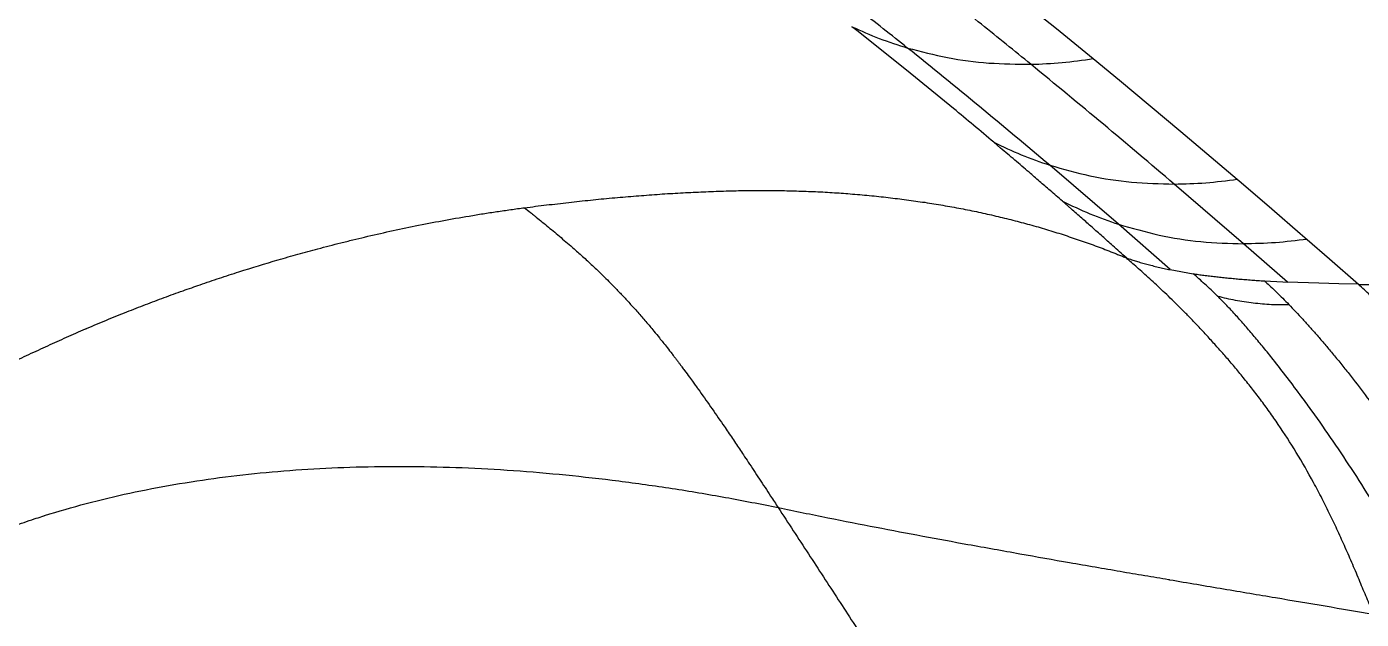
# Model space of a CAD drawing. Extents: x -51 to 27, y -13 to 136.
# Drawn here: x -34.66 to -20.89, y 69.24 to 75.35 of the extents above; entities that cross this region are included whole.
import ezdxf

# ---------------------------------------------------------------- set-up
doc = ezdxf.new("R2010")
doc.units = 0
doc.header["$MEASUREMENT"] = 0
doc.layers.add('GEOMETRY', color=2, linetype='Continuous', lineweight=25)

# ---------------------------------------------------------------- blocks, each defined once
blk = doc.blocks.new('2026 MONTERREY-BLOOM')
at = {"layer": 'GEOMETRY'}
for p, q in [((-13.028, -7.851), (-12.355, -8.385)), ((-12.355, -8.385), (-11.976, -8.694)), ((-13.901, -8.814), (-14.413, -8.406)), ((-11.976, -8.694), (-11.706, -8.916)), ((-13.417, -9.209), (-13.901, -8.814)), ((-11.706, -8.916), (-11.073, -9.444)), ((-11.073, -9.444), (-10.49, -9.938)), ((-12.932, -9.616), (-13.001, -9.557)), ((-11.715, -10.402), (-12.425, -9.793)), ((-10.425, -10.604), (-11.141, -9.988)), ((-10.49, -9.938), (-10.452, -9.97)), ((-10.452, -9.97), (-10.134, -10.242)), ((-12.204, -10.243), (-12.294, -10.164)), ((-10.134, -10.242), (-9.841, -10.496)), ((-11.183, -10.87), (-11.715, -10.402)), ((-9.841, -10.496), (-9.77, -10.558)), ((-9.77, -10.558), (-9.54, -10.758)), ((-9.972, -10.999), (-10.425, -10.604)), ((-11.183, -10.87), (-10.945, -10.912)), ((-9.54, -10.758), (-9.24, -11.021)), ((-10.21, -10.986), (-10.022, -10.997)), ((-10.022, -10.997), (-9.972, -10.999)), ((-9.649, -11.011), (-9.972, -10.999)), ((-9.442, -11.017), (-9.649, -11.011)), ((-9.24, -11.021), (-9.442, -11.017))]:
    blk.add_line(p, q, dxfattribs=at)
for points, knots in [([(-36.643, -38.985), (-36.643, -38.748), (-36.643, -38.251), (-36.643, -37.496), (-36.643, -36.717), (-36.642, -35.938), (-36.641, -35.155), (-36.639, -34.37), (-36.634, -33.124), (-36.625, -31.427), (-36.601, -28.728), (-36.556, -25.487), (-36.48, -22.003), (-36.384, -18.826), (-36.269, -15.952), (-36.147, -13.557), (-36.022, -11.643), (-35.908, -10.209), (-35.804, -9.111), (-35.717, -8.347), (-35.671, -7.917), (-35.598, -7.493), (-35.491, -7.08), (-35.34, -6.644), (-35.136, -6.19), (-34.87, -5.728), (-34.56, -5.294), (-34.209, -4.894), (-33.819, -4.53), (-33.396, -4.207), (-32.942, -3.927), (-32.492, -3.708), (-32.054, -3.541), (-31.634, -3.42), (-31.199, -3.331), (-30.75, -3.28), (-30.3, -3.229), (-29.656, -3.161), (-28.817, -3.082), (-27.505, -2.975), (-25.921, -2.869), (-23.953, -2.762), (-21.876, -2.668), (-19.679, -2.587), (-17.251, -2.514), (-14.59, -2.452), (-11.706, -2.403), (-8.819, -2.37), (-5.936, -2.35), (-3.055, -2.342), (-0.598, -2.339), (1.446, -2.34), (3.092, -2.342), (4.754, -2.346), (6.416, -2.353), (8.055, -2.365), (10.408, -2.386), (13.481, -2.429), (16.974, -2.505), (20.148, -2.601), (23.011, -2.715), (25.395, -2.836), (27.307, -2.961), (28.741, -3.074), (29.84, -3.178), (30.606, -3.264), (31.038, -3.31), (31.463, -3.38), (31.877, -3.486), (32.314, -3.634), (32.769, -3.836), (33.232, -4.099), (33.668, -4.406), (34.07, -4.756), (34.436, -5.143), (34.762, -5.565), (35.044, -6.017), (35.279, -6.492), (35.464, -6.985), (35.602, -7.491), (35.683, -8.01), (35.739, -8.534), (35.815, -9.23), (35.897, -10.097), (36.005, -11.408), (36.112, -12.993), (36.24, -15.339), (36.362, -18.173), (36.465, -21.457), (36.54, -24.706), (36.591, -27.93), (36.621, -30.803), (36.636, -33.323), (36.641, -34.922), (36.642, -35.963), (36.643, -36.444), (36.643, -36.924), (36.643, -37.402), (36.643, -37.896), (36.643, -38.424), (36.643, -38.792), (36.643, -38.985)], [0, 0, 0, 0, 0.005138, 0.010771, 0.016381, 0.022015, 0.027673, 0.03335, 0.039042, 0.054682, 0.070145, 0.097582, 0.124946, 0.145709, 0.16651, 0.187309, 0.197707, 0.208103, 0.218498, 0.221609, 0.224784, 0.227857, 0.230942, 0.234019, 0.237865, 0.24171, 0.245555, 0.249401, 0.253246, 0.257092, 0.260938, 0.264783, 0.267936, 0.271088, 0.274241, 0.277546, 0.280882, 0.284062, 0.291597, 0.299143, 0.312612, 0.326021, 0.341866, 0.357701, 0.373696, 0.394533, 0.415407, 0.436247, 0.457116, 0.477921, 0.498728, 0.51038, 0.52225, 0.534405, 0.54642, 0.558287, 0.569942, 0.597446, 0.624936, 0.645697, 0.666299, 0.687058, 0.697455, 0.707849, 0.718242, 0.721382, 0.724571, 0.72765, 0.730727, 0.733804, 0.737651, 0.741498, 0.745344, 0.74919, 0.753036, 0.756881, 0.760725, 0.76457, 0.768352, 0.772136, 0.775907, 0.779727, 0.783559, 0.79109, 0.798621, 0.812071, 0.825537, 0.849567, 0.873561, 0.896782, 0.920041, 0.943476, 0.95907, 0.97468, 0.978164, 0.981639, 0.985104, 0.988563, 0.992016, 0.995816, 1, 1, 1, 1]), ([(-13.89, -8.585), (-14.058, -8.452), (-14.394, -8.185), (-14.91, -7.789), (-15.27, -7.529), (-15.45, -7.399)], [0, 0, 0, 0, 0.332042, 0.665348, 1, 1, 1, 1]), ([(-12.619, -8.753), (-12.789, -8.615), (-13.129, -8.338), (-13.654, -7.922), (-14.02, -7.647), (-14.204, -7.509)], [0, 0, 0, 0, 0.330614, 0.663765, 1, 1, 1, 1]), ([(-14.413, -8.406), (-14.421, -8.399), (-14.438, -8.386), (-14.455, -8.372), (-14.464, -8.366)], [0, 0, 0, 0, 0.499943, 1, 1, 1, 1]), ([(-14.464, -8.366), (-14.371, -8.408), (-14.185, -8.491), (-13.988, -8.554), (-13.89, -8.585)], [0, 0, 0, 0, 0.500028, 1, 1, 1, 1]), ([(-13.89, -8.585), (-13.754, -8.621), (-13.481, -8.692), (-13.054, -8.748), (-12.764, -8.751), (-12.619, -8.753)], [0, 0, 0, 0, 0.333333, 0.666666, 1, 1, 1, 1]), ([(-12.425, -9.793), (-12.666, -9.59), (-13.148, -9.184), (-13.643, -8.785), (-13.89, -8.585)], [0, 0, 0, 0, 0.498872, 1, 1, 1, 1]), ([(-12.619, -8.753), (-12.512, -8.749), (-12.298, -8.74), (-12.083, -8.709), (-11.976, -8.694)], [0, 0, 0, 0, 0.499971, 1, 1, 1, 1]), ([(-11.141, -9.988), (-11.384, -9.782), (-11.87, -9.369), (-12.369, -8.959), (-12.619, -8.753)], [0, 0, 0, 0, 0.498421, 1, 1, 1, 1]), ([(-13.001, -9.557), (-13.071, -9.498), (-13.209, -9.382), (-13.348, -9.267), (-13.417, -9.209)], [0, 0, 0, 0, 0.50103, 1, 1, 1, 1]), ([(-13.001, -9.557), (-12.908, -9.601), (-12.722, -9.691), (-12.524, -9.759), (-12.425, -9.793)], [0, 0, 0, 0, 0.50003, 1, 1, 1, 1]), ([(-12.638, -9.866), (-12.687, -9.824), (-12.785, -9.74), (-12.883, -9.657), (-12.932, -9.616)], [0, 0, 0, 0, 0.500021, 1, 1, 1, 1]), ([(-12.42, -10.054), (-12.457, -10.023), (-12.529, -9.96), (-12.602, -9.897), (-12.638, -9.866)], [0, 0, 0, 0, 0.499804, 1, 1, 1, 1]), ([(-12.425, -9.793), (-12.288, -9.832), (-12.013, -9.91), (-11.582, -9.976), (-11.288, -9.984), (-11.141, -9.988)], [0, 0, 0, 0, 0.333333, 0.666666, 1, 1, 1, 1]), ([(-17.386, -10.177), (-17.311, -10.169), (-17.161, -10.152), (-17.013, -10.138), (-16.939, -10.131)], [0, 0, 0, 0, 0.5, 1, 1, 1, 1]), ([(-16.939, -10.131), (-16.865, -10.125), (-16.718, -10.112), (-16.573, -10.101), (-16.501, -10.096)], [0, 0, 0, 0, 0.5, 1, 1, 1, 1]), ([(-16.286, -10.082), (-16.215, -10.078), (-16.074, -10.07), (-15.935, -10.065), (-15.866, -10.062)], [0, 0, 0, 0, 0.5, 1, 1, 1, 1]), ([(-15.659, -10.056), (-15.592, -10.055), (-15.457, -10.052), (-15.325, -10.053), (-15.259, -10.054)], [0, 0, 0, 0, 0.5, 1, 1, 1, 1]), ([(-15.259, -10.054), (-15.193, -10.055), (-15.06, -10.057), (-14.93, -10.062), (-14.865, -10.065)], [0, 0, 0, 0, 0.499999, 1, 1, 1, 1]), ([(-14.483, -10.088), (-14.417, -10.094), (-14.284, -10.105), (-14.156, -10.119), (-14.092, -10.126)], [0, 0, 0, 0, 0.5000044, 1, 1, 1, 1]), ([(-14.092, -10.126), (-14.028, -10.134), (-13.9, -10.149), (-13.776, -10.167), (-13.713, -10.176)], [0, 0, 0, 0, 0.499996, 1, 1, 1, 1]), ([(-13.713, -10.176), (-13.65, -10.186), (-13.525, -10.206), (-13.402, -10.229), (-13.341, -10.24)], [0, 0, 0, 0, 0.500003, 1, 1, 1, 1]), ([(-12.294, -10.164), (-12.315, -10.145), (-12.357, -10.109), (-12.399, -10.072), (-12.42, -10.054)], [0, 0, 0, 0, 0.502208, 1, 1, 1, 1]), ([(-12.294, -10.164), (-12.2, -10.209), (-12.013, -10.299), (-11.814, -10.368), (-11.715, -10.402)], [0, 0, 0, 0, 0.500029, 1, 1, 1, 1]), ([(-18.968, -10.419), (-18.875, -10.401), (-18.691, -10.364), (-18.505, -10.333), (-18.412, -10.317)], [0, 0, 0, 0, 0.499993, 1, 1, 1, 1]), ([(-18.412, -10.317), (-18.364, -10.309), (-18.269, -10.293), (-18.174, -10.279), (-18.127, -10.272)], [0, 0, 0, 0, 0.501716, 1, 1, 1, 1]), ([(-18.127, -10.272), (-18.079, -10.265), (-17.984, -10.251), (-17.889, -10.238), (-17.841, -10.232)], [0, 0, 0, 0, 0.5013554, 1, 1, 1, 1]), ([(-17.841, -10.232), (-17.821, -10.248), (-17.787, -10.275), (-17.748, -10.306), (-17.728, -10.323), (-17.723, -10.327), (-17.721, -10.328), (-17.679, -10.362), (-17.637, -10.397), (-17.595, -10.431)], [0, 0, 0, 0, 0.250003, 0.430674, 0.47924, 0.493098, 0.497422, 0.500008, 1, 1, 1, 1]), ([(-12.98, -10.317), (-12.921, -10.331), (-12.803, -10.359), (-12.689, -10.39), (-12.632, -10.406)], [0, 0, 0, 0, 0.499997, 1, 1, 1, 1]), ([(-11.988, -10.433), (-12.023, -10.402), (-12.095, -10.339), (-12.167, -10.276), (-12.204, -10.243)], [0, 0, 0, 0, 0.4853943, 1, 1, 1, 1]), ([(-19.49, -10.534), (-19.403, -10.514), (-19.23, -10.473), (-19.055, -10.437), (-18.968, -10.419)], [0, 0, 0, 0, 0.500006, 1, 1, 1, 1]), ([(-17.595, -10.431), (-17.573, -10.449), (-17.53, -10.484), (-17.486, -10.521), (-17.465, -10.54)], [0, 0, 0, 0, 0.5034869, 1, 1, 1, 1]), ([(-12.632, -10.406), (-12.602, -10.414), (-12.544, -10.43), (-12.487, -10.447), (-12.458, -10.456)], [0, 0, 0, 0, 0.499634, 1, 1, 1, 1]), ([(-12.458, -10.456), (-12.429, -10.465), (-12.372, -10.482), (-12.315, -10.5), (-12.287, -10.509)], [0, 0, 0, 0, 0.499361, 1, 1, 1, 1]), ([(-11.774, -10.623), (-11.81, -10.592), (-11.881, -10.528), (-11.953, -10.464), (-11.988, -10.433)], [0, 0, 0, 0, 0.4992, 1, 1, 1, 1]), ([(-11.715, -10.402), (-11.577, -10.442), (-11.3, -10.522), (-10.867, -10.589), (-10.572, -10.599), (-10.425, -10.604)], [0, 0, 0, 0, 0.333333, 0.666666, 1, 1, 1, 1]), ([(-19.973, -10.655), (-19.933, -10.644), (-19.855, -10.624), (-19.776, -10.604), (-19.737, -10.594)], [0, 0, 0, 0, 0.50062, 1, 1, 1, 1]), ([(-19.737, -10.594), (-19.696, -10.584), (-19.613, -10.563), (-19.531, -10.543), (-19.49, -10.534)], [0, 0, 0, 0, 0.501071, 1, 1, 1, 1]), ([(-17.465, -10.54), (-17.443, -10.559), (-17.398, -10.596), (-17.353, -10.636), (-17.33, -10.656)], [0, 0, 0, 0, 0.4962132, 1, 1, 1, 1]), ([(-12.287, -10.509), (-12.231, -10.528), (-12.119, -10.564), (-12.011, -10.604), (-11.957, -10.623)], [0, 0, 0, 0, 0.499998, 1, 1, 1, 1]), ([(-20.786, -10.892), (-20.651, -10.851), (-20.45, -10.788), (-20.178, -10.71), (-20.041, -10.673), (-19.973, -10.655)], [0, 0, 0, 0, 0.499989, 0.7499945, 1, 1, 1, 1]), ([(-17.33, -10.656), (-17.297, -10.685), (-17.231, -10.744), (-17.162, -10.808), (-17.128, -10.84)], [0, 0, 0, 0, 0.500001, 1, 1, 1, 1]), ([(-11.957, -10.623), (-11.929, -10.633), (-11.875, -10.653), (-11.822, -10.674), (-11.795, -10.685)], [0, 0, 0, 0, 0.4993358, 1, 1, 1, 1]), ([(-11.795, -10.685), (-11.782, -10.69), (-11.755, -10.7), (-11.729, -10.711), (-11.716, -10.716)], [0, 0, 0, 0, 0.514709, 1, 1, 1, 1]), ([(-11.634, -10.749), (-11.658, -10.728), (-11.705, -10.686), (-11.751, -10.644), (-11.774, -10.623)], [0, 0, 0, 0, 0.500061, 1, 1, 1, 1]), ([(-11.716, -10.716), (-11.703, -10.721), (-11.675, -10.732), (-11.648, -10.744), (-11.634, -10.749)], [0, 0, 0, 0, 0.499768, 1, 1, 1, 1]), ([(-17.128, -10.84), (-17.091, -10.875), (-17.016, -10.947), (-16.939, -11.025), (-16.9, -11.065)], [0, 0, 0, 0, 0.497589, 1, 1, 1, 1]), ([(-11.634, -10.749), (-11.616, -10.756), (-11.582, -10.767), (-11.53, -10.783), (-11.479, -10.799), (-11.424, -10.814), (-11.366, -10.829), (-11.326, -10.839), (-11.306, -10.844)], [0, 0, 0, 0, 0.184175, 0.337537, 0.499998, 0.664693, 0.830361, 1, 1, 1, 1]), ([(-11.524, -10.847), (-11.543, -10.83), (-11.581, -10.796), (-11.617, -10.765), (-11.634, -10.749)], [0, 0, 0, 0, 0.500646, 1, 1, 1, 1]), ([(-11.391, -10.966), (-11.414, -10.946), (-11.46, -10.904), (-11.503, -10.866), (-11.524, -10.847)], [0, 0, 0, 0, 0.498953, 1, 1, 1, 1]), ([(-11.306, -10.844), (-11.286, -10.848), (-11.246, -10.858), (-11.204, -10.866), (-11.183, -10.87)], [0, 0, 0, 0, 0.503068, 1, 1, 1, 1]), ([(-11.254, -11.094), (-11.277, -11.071), (-11.324, -11.027), (-11.368, -10.987), (-11.391, -10.966)], [0, 0, 0, 0, 0.498916, 1, 1, 1, 1]), ([(-10.945, -10.912), (-10.927, -10.915), (-10.89, -10.92), (-10.834, -10.928), (-10.776, -10.935), (-10.717, -10.942), (-10.657, -10.949), (-10.617, -10.953), (-10.596, -10.955)], [0, 0, 0, 0, 0.169892, 0.330239, 0.5, 0.670887, 0.83047, 1, 1, 1, 1]), ([(-10.825, -11.019), (-10.846, -11), (-10.887, -10.962), (-10.926, -10.929), (-10.945, -10.912)], [0, 0, 0, 0, 0.500215, 1, 1, 1, 1]), ([(-10.596, -10.955), (-10.575, -10.957), (-10.534, -10.961), (-10.472, -10.967), (-10.408, -10.972), (-10.343, -10.977), (-10.277, -10.982), (-10.233, -10.985), (-10.21, -10.986)], [0, 0, 0, 0, 0.169857, 0.330063, 0.5, 0.670697, 0.830369, 1, 1, 1, 1]), ([(-10.21, -10.986), (-10.208, -10.988), (-10.205, -10.991), (-10.201, -10.994), (-10.2, -10.995)], [0, 0, 0, 0, 0.500165, 1, 1, 1, 1]), ([(-10.2, -10.995), (-10.162, -11.03), (-10.088, -11.099), (-10.001, -11.187), (-9.958, -11.23)], [0, 0, 0, 0, 0.499996, 1, 1, 1, 1]), ([(-21.558, -11.158), (-21.526, -11.146), (-21.461, -11.122), (-21.396, -11.099), (-21.363, -11.087)], [0, 0, 0, 0, 0.500156, 1, 1, 1, 1]), ([(-21.363, -11.087), (-21.334, -11.077), (-21.275, -11.056), (-21.216, -11.036), (-21.188, -11.026)], [0, 0, 0, 0, 0.508781, 1, 1, 1, 1]), ([(-16.9, -11.065), (-16.875, -11.091), (-16.824, -11.144), (-16.773, -11.2), (-16.747, -11.228)], [0, 0, 0, 0, 0.497894, 1, 1, 1, 1]), ([(-11.108, -11.235), (-11.133, -11.211), (-11.182, -11.162), (-11.23, -11.116), (-11.254, -11.094)], [0, 0, 0, 0, 0.498809, 1, 1, 1, 1]), ([(-10.694, -11.143), (-10.717, -11.121), (-10.761, -11.078), (-10.804, -11.038), (-10.825, -11.019)], [0, 0, 0, 0, 0.499868, 1, 1, 1, 1]), ([(-10.694, -11.143), (-10.634, -11.158), (-10.513, -11.187), (-10.388, -11.204), (-10.325, -11.212)], [0, 0, 0, 0, 0.4994472, 1, 1, 1, 1]), ([(-10.501, -11.345), (-10.518, -11.327), (-10.535, -11.308), (-10.568, -11.273), (-10.617, -11.221), (-10.663, -11.175), (-10.694, -11.143)], [0, 0, 0, 0, 0.25001, 0.267894, 0.500022, 1, 1, 1, 1]), ([(-9.24, -11.022), (-9.049, -11.025), (-8.664, -11.032), (-8.279, -11.038), (-8.084, -11.041)], [0, 0, 0, 0, 0.495679, 1, 1, 1, 1]), ([(-8.991, -11.266), (-9.034, -11.221), (-9.121, -11.13), (-9.2, -11.058), (-9.24, -11.022)], [0, 0, 0, 0, 0.496759, 1, 1, 1, 1]), ([(-21.942, -11.305), (-21.878, -11.28), (-21.751, -11.23), (-21.622, -11.182), (-21.558, -11.158)], [0, 0, 0, 0, 0.500442, 1, 1, 1, 1]), ([(-16.747, -11.228), (-16.719, -11.258), (-16.663, -11.32), (-16.607, -11.386), (-16.579, -11.418)], [0, 0, 0, 0, 0.498065, 1, 1, 1, 1]), ([(-10.325, -11.212), (-10.263, -11.218), (-10.142, -11.231), (-10.018, -11.231), (-9.958, -11.23)], [0, 0, 0, 0, 0.5135883, 1, 1, 1, 1]), ([(-9.958, -11.23), (-9.935, -11.254), (-9.889, -11.303), (-9.84, -11.355), (-9.816, -11.381)], [0, 0, 0, 0, 0.499999, 1, 1, 1, 1]), ([(-22.359, -11.477), (-22.29, -11.448), (-22.152, -11.389), (-22.012, -11.333), (-21.942, -11.305)], [0, 0, 0, 0, 0.501569, 1, 1, 1, 1]), ([(-16.579, -11.418), (-16.569, -11.43), (-16.545, -11.458), (-16.502, -11.51), (-16.457, -11.565), (-16.412, -11.622), (-16.368, -11.676), (-16.329, -11.727), (-16.297, -11.768), (-16.275, -11.797), (-16.255, -11.824), (-16.236, -11.848), (-16.219, -11.871), (-16.204, -11.891), (-16.178, -11.927), (-16.143, -11.973), (-16.105, -12.026), (-16.078, -12.063), (-16.065, -12.082), (-16.06, -12.088)], [0, 0, 0, 0, 0.056221, 0.139449, 0.249984, 0.319462, 0.402742, 0.499997, 0.545453, 0.587693, 0.626698, 0.66245, 0.694931, 0.724124, 0.750016, 0.847526, 0.921863, 0.97275, 1, 1, 1, 1]), ([(-10.792, -11.564), (-10.819, -11.534), (-10.874, -11.475), (-10.928, -11.419), (-10.954, -11.391)], [0, 0, 0, 0, 0.502895, 1, 1, 1, 1]), ([(-10.315, -11.559), (-10.346, -11.521), (-10.409, -11.447), (-10.471, -11.379), (-10.501, -11.345)], [0, 0, 0, 0, 0.500001, 1, 1, 1, 1]), ([(-9.816, -11.381), (-9.791, -11.408), (-9.743, -11.461), (-9.692, -11.519), (-9.667, -11.547)], [0, 0, 0, 0, 0.498571, 1, 1, 1, 1]), ([(-22.757, -11.654), (-22.694, -11.625), (-22.565, -11.566), (-22.434, -11.509), (-22.368, -11.481)], [0, 0, 0, 0, 0.495383, 1, 1, 1, 1]), ([(-22.368, -11.481), (-22.367, -11.48), (-22.364, -11.479), (-22.36, -11.478), (-22.359, -11.477)], [0, 0, 0, 0, 0.499995, 1, 1, 1, 1]), ([(-10.122, -11.795), (-10.154, -11.754), (-10.219, -11.673), (-10.283, -11.597), (-10.315, -11.559)], [0, 0, 0, 0, 0.498842, 1, 1, 1, 1]), ([(-9.667, -11.547), (-9.641, -11.578), (-9.589, -11.638), (-9.535, -11.702), (-9.508, -11.734)], [0, 0, 0, 0, 0.498644, 1, 1, 1, 1]), ([(-23.147, -11.835), (-23.082, -11.804), (-22.952, -11.744), (-22.822, -11.684), (-22.757, -11.654)], [0, 0, 0, 0, 0.499966, 1, 1, 1, 1]), ([(-10.7, -11.666), (-10.715, -11.648), (-10.746, -11.614), (-10.776, -11.581), (-10.792, -11.564)], [0, 0, 0, 0, 0.501794, 1, 1, 1, 1]), ([(-10.62, -11.756), (-10.634, -11.74), (-10.66, -11.71), (-10.687, -11.68), (-10.7, -11.666)], [0, 0, 0, 0, 0.501682, 1, 1, 1, 1]), ([(-10.44, -11.969), (-10.47, -11.932), (-10.53, -11.859), (-10.59, -11.79), (-10.62, -11.756)], [0, 0, 0, 0, 0.499999, 1, 1, 1, 1]), ([(-9.824, -12.185), (-9.874, -12.117), (-9.974, -11.983), (-10.073, -11.857), (-10.122, -11.795)], [0, 0, 0, 0, 0.5000041, 1, 1, 1, 1]), ([(-9.508, -11.734), (-9.48, -11.768), (-9.423, -11.837), (-9.366, -11.909), (-9.338, -11.945)], [0, 0, 0, 0, 0.5, 1, 1, 1, 1]), ([(-10.251, -12.21), (-10.283, -12.168), (-10.345, -12.086), (-10.409, -12.008), (-10.44, -11.969)], [0, 0, 0, 0, 0.49999, 1, 1, 1, 1]), ([(-9.338, -11.945), (-9.282, -12.016), (-9.171, -12.159), (-9.058, -12.315), (-9.001, -12.393)], [0, 0, 0, 0, 0.499087, 1, 1, 1, 1]), ([(-16.06, -12.088), (-16.058, -12.091), (-16.055, -12.095), (-16.052, -12.1), (-16.05, -12.102)], [0, 0, 0, 0, 0.499875, 1, 1, 1, 1]), ([(-16.05, -12.102), (-15.965, -12.223), (-15.865, -12.364), (-15.737, -12.552), (-15.666, -12.656), (-15.594, -12.764), (-15.551, -12.829), (-15.534, -12.854)], [0, 0, 0, 0, 0.4943766, 0.5795651, 0.7459155, 0.905005, 1, 1, 1, 1]), ([(-10.068, -12.466), (-10.098, -12.422), (-10.159, -12.335), (-10.221, -12.251), (-10.251, -12.21)], [0, 0, 0, 0, 0.504572, 1, 1, 1, 1]), ([(-9.718, -12.329), (-9.736, -12.305), (-9.771, -12.256), (-9.806, -12.209), (-9.824, -12.185)], [0, 0, 0, 0, 0.500036, 1, 1, 1, 1]), ([(-9.285, -12.963), (-9.357, -12.854), (-9.501, -12.635), (-9.646, -12.431), (-9.718, -12.329)], [0, 0, 0, 0, 0.500001, 1, 1, 1, 1]), ([(-9.704, -13.065), (-9.762, -12.96), (-9.878, -12.753), (-10.005, -12.561), (-10.068, -12.466)], [0, 0, 0, 0, 0.506254, 1, 1, 1, 1]), ([(-20.506, -12.96), (-20.343, -12.947), (-20.016, -12.919), (-19.683, -12.908), (-19.516, -12.903)], [0, 0, 0, 0, 0.4987629, 1, 1, 1, 1]), ([(-19.516, -12.903), (-19.346, -12.9), (-19.005, -12.895), (-18.659, -12.906), (-18.485, -12.911)], [0, 0, 0, 0, 0.498187, 1, 1, 1, 1]), ([(-18.485, -12.911), (-18.309, -12.92), (-17.953, -12.937), (-17.596, -12.97), (-17.416, -12.986)], [0, 0, 0, 0, 0.497529, 1, 1, 1, 1]), ([(-15.534, -12.854), (-15.496, -12.912), (-15.419, -13.029), (-15.342, -13.146), (-15.303, -13.204)], [0, 0, 0, 0, 0.499999, 1, 1, 1, 1]), ([(-21.457, -13.086), (-21.3, -13.061), (-20.987, -13.01), (-20.667, -12.977), (-20.506, -12.96)], [0, 0, 0, 0, 0.498092, 1, 1, 1, 1]), ([(-17.416, -12.986), (-17.234, -13.006), (-16.868, -13.045), (-16.503, -13.099), (-16.32, -13.126)], [0, 0, 0, 0, 0.497813, 1, 1, 1, 1]), ([(-9.532, -13.401), (-9.56, -13.345), (-9.602, -13.259), (-9.659, -13.148), (-9.689, -13.093), (-9.704, -13.065)], [0, 0, 0, 0, 0.499987, 0.749994, 1, 1, 1, 1]), ([(-8.875, -13.64), (-8.942, -13.524), (-9.076, -13.293), (-9.215, -13.073), (-9.285, -12.963)], [0, 0, 0, 0, 0.499997, 1, 1, 1, 1]), ([(-22.362, -13.282), (-22.213, -13.244), (-21.914, -13.169), (-21.609, -13.114), (-21.457, -13.086)], [0, 0, 0, 0, 0.500002, 1, 1, 1, 1]), ([(-16.32, -13.126), (-16.228, -13.14), (-16.044, -13.169), (-15.861, -13.202), (-15.77, -13.218)], [0, 0, 0, 0, 0.499774, 1, 1, 1, 1]), ([(-15.303, -13.204), (-15.29, -13.224), (-15.264, -13.264), (-15.238, -13.304), (-15.225, -13.324)], [0, 0, 0, 0, 0.499511, 1, 1, 1, 1]), ([(-23.213, -13.552), (-23.143, -13.526), (-23.038, -13.487), (-22.906, -13.443), (-22.838, -13.421), (-22.803, -13.41), (-22.794, -13.407), (-22.792, -13.406), (-22.791, -13.406), (-22.649, -13.361), (-22.506, -13.321), (-22.362, -13.282)], [0, 0, 0, 0, 0.250007, 0.375012, 0.467336, 0.491049, 0.497379, 0.499161, 0.499705, 0.500018, 1, 1, 1, 1]), ([(-15.77, -13.218), (-15.679, -13.235), (-15.496, -13.269), (-15.315, -13.305), (-15.225, -13.324)], [0, 0, 0, 0, 0.5, 1, 1, 1, 1]), ([(-15.225, -13.324), (-15.053, -13.359), (-14.713, -13.429), (-14.216, -13.526), (-13.733, -13.618), (-13.423, -13.675), (-13.268, -13.703)], [0, 0, 0, 0, 0.2542224, 0.5048591, 0.7534829, 1, 1, 1, 1]), ([(-15.225, -13.324), (-15.121, -13.483), (-14.913, -13.801), (-14.604, -14.276), (-14.298, -14.744), (-13.998, -15.204), (-13.703, -15.656), (-13.394, -16.129), (-13.07, -16.626), (-12.729, -17.147), (-12.389, -17.669), (-12.046, -18.194), (-11.813, -18.551), (-11.697, -18.729)], [0, 0, 0, 0, 0.081709, 0.163603, 0.24624, 0.329051, 0.411422, 0.495121, 0.595228, 0.69676, 0.798341, 0.899123, 1, 1, 1, 1]), ([(-9.377, -13.736), (-9.402, -13.68), (-9.452, -13.567), (-9.505, -13.457), (-9.532, -13.401)], [0, 0, 0, 0, 0.500001, 1, 1, 1, 1]), ([(-13.268, -13.703), (-13.089, -13.735), (-12.731, -13.8), (-12.39, -13.86), (-12.22, -13.89)], [0, 0, 0, 0, 0.502394, 1, 1, 1, 1]), ([(-9.226, -14.087), (-9.25, -14.028), (-9.3, -13.911), (-9.351, -13.794), (-9.377, -13.736)], [0, 0, 0, 0, 0.500001, 1, 1, 1, 1]), ([(-12.22, -13.89), (-12.132, -13.905), (-11.955, -13.936), (-11.783, -13.965), (-11.698, -13.98)], [0, 0, 0, 0, 0.500836, 1, 1, 1, 1]), ([(-11.698, -13.98), (-11.613, -13.995), (-11.445, -14.023), (-11.28, -14.051), (-11.199, -14.065)], [0, 0, 0, 0, 0.501248, 1, 1, 1, 1]), ([(-11.199, -14.065), (-11.197, -14.066), (-11.193, -14.066), (-11.19, -14.067), (-11.188, -14.067)], [0, 0, 0, 0, 0.500036, 1, 1, 1, 1]), ([(-11.188, -14.067), (-11.001, -14.099), (-10.627, -14.162), (-10.095, -14.252), (-9.58, -14.338), (-9.252, -14.394), (-9.088, -14.422)], [0, 0, 0, 0, 0.250303, 0.499927, 0.749428, 1, 1, 1, 1]), ([(-9.088, -14.422), (-9.11, -14.366), (-9.156, -14.254), (-9.202, -14.143), (-9.226, -14.087)], [0, 0, 0, 0, 0.500001, 1, 1, 1, 1])]:
    blk.add_open_spline(points, degree=3, knots=knots, dxfattribs=at)
for points in [[(-11.141, -9.988), (-11.033, -9.985), (-10.816, -9.98), (-10.599, -9.952), (-10.49, -9.938)], [(-17.614, -10.203), (-17.576, -10.199), (-17.5, -10.19), (-17.424, -10.181), (-17.386, -10.177)], [(-16.501, -10.096), (-16.465, -10.093), (-16.393, -10.088), (-16.322, -10.084), (-16.286, -10.082)], [(-15.866, -10.062), (-15.831, -10.061), (-15.762, -10.058), (-15.694, -10.057), (-15.659, -10.056)], [(-14.865, -10.065), (-14.832, -10.066), (-14.765, -10.069), (-14.7, -10.073), (-14.667, -10.075)], [(-14.667, -10.075), (-14.636, -10.077), (-14.574, -10.081), (-14.513, -10.086), (-14.483, -10.088)], [(-17.841, -10.232), (-17.803, -10.227), (-17.727, -10.217), (-17.652, -10.208), (-17.614, -10.203)], [(-13.341, -10.24), (-13.28, -10.252), (-13.158, -10.276), (-13.039, -10.303), (-12.98, -10.317)], [(-9.77, -10.558), (-9.879, -10.571), (-10.098, -10.598), (-10.316, -10.602), (-10.425, -10.604)], [(-21.188, -11.026), (-21.121, -11.003), (-20.988, -10.957), (-20.853, -10.914), (-20.786, -10.892)], [(-10.954, -11.391), (-10.98, -11.364), (-11.032, -11.31), (-11.083, -11.26), (-11.108, -11.235)]]:
    blk.add_open_spline(points, degree=3, dxfattribs=at)

msp = doc.modelspace()

# ---------------------------------------------------------------- block references
msp.add_blockref('2026 MONTERREY-BLOOM', (-11.682, 83.714))

doc.saveas('drawing.dxf')
